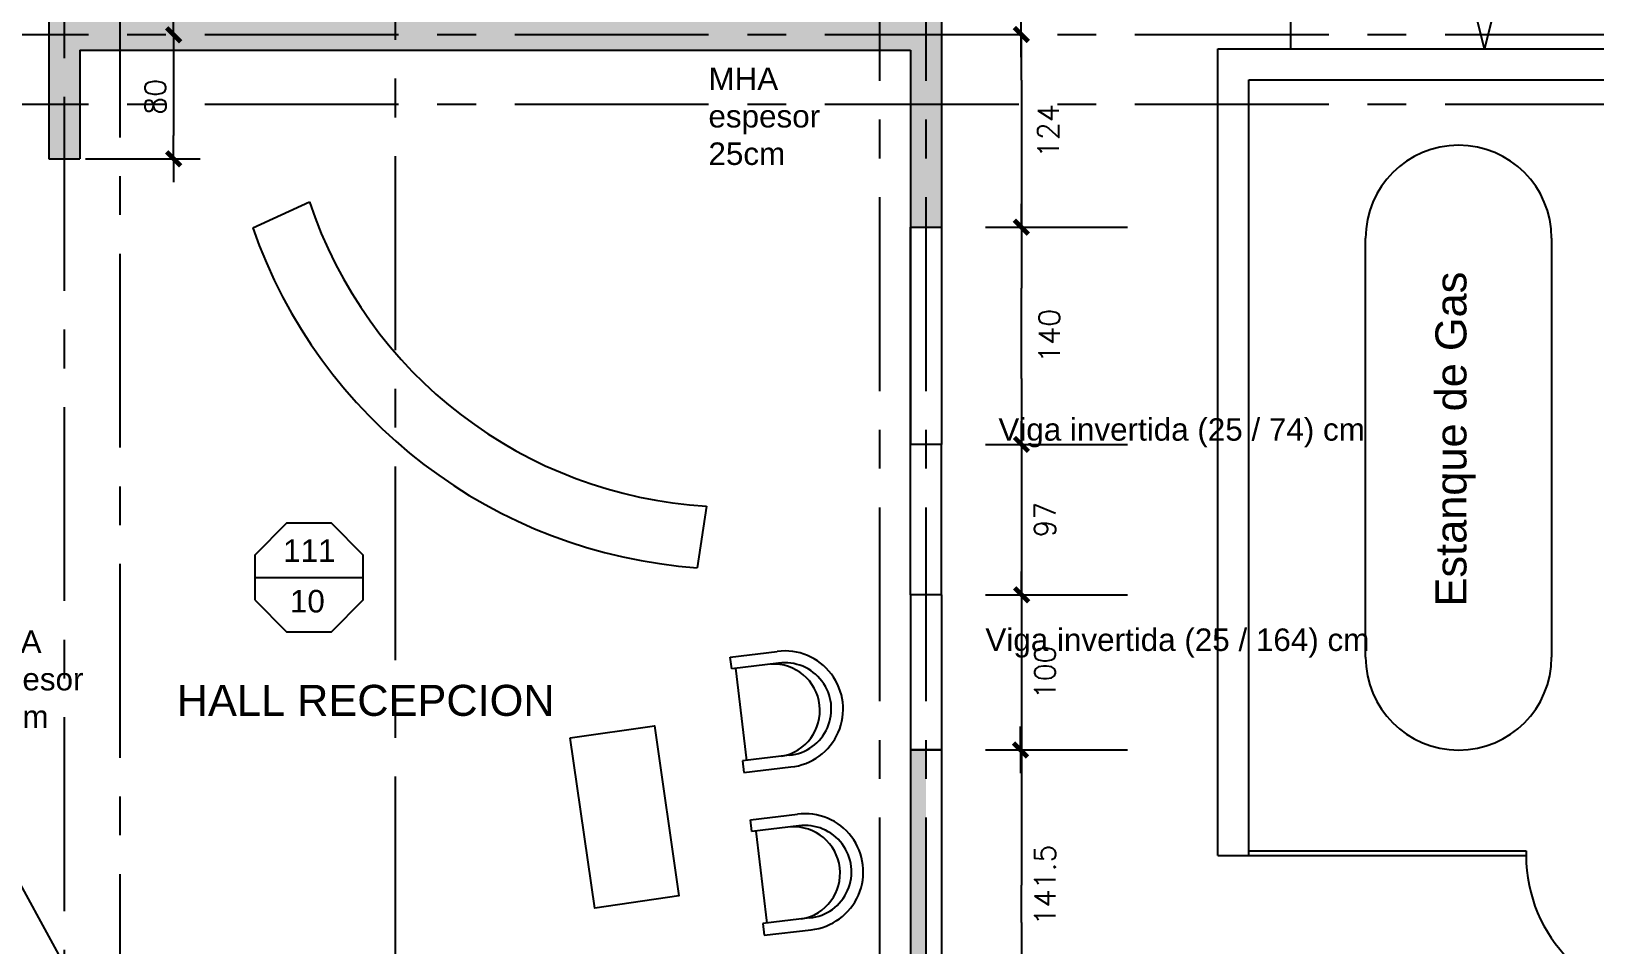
# Model space of a CAD drawing. Header units: millimetres. Extents: x 0 to 223, y -18 to 76.
# Drawn here: x 84.79 to 94.88, y 12.76 to 18.65 of the extents above; entities that cross this region are included whole.
import ezdxf

# ---------------------------------------------------------------- set-up
doc = ezdxf.new("R2010")
doc.units = ezdxf.units.MM
doc.linetypes.add('CENTER', pattern=[2, 1.25, -0.25, 0.25, -0.25])
for name, color, linetype in [('01', 1, 'Continuous'), ('03', 3, 'Continuous'), ('04', 4, 'Continuous'), ('06', 6, 'Continuous'), ('Capa1', 8, 'Continuous'), ('COTAS', 1, 'Continuous'), ('COTAS1', 2, 'Continuous'), ('Cotas2', 1, 'Continuous'), ('EJES', 1, 'CENTER'), ('GRIS', 9, 'Continuous'), ('LOSAS', 7, 'Continuous'), ('MUROS_EST', 5, 'Continuous'), ('VIGAS', 3, 'Continuous'), ('VIGAS_1', 2, 'Continuous')]:
    doc.layers.add(name, color=color, linetype=linetype)
doc.styles.add('Arial', font='arial.ttf')
doc.styles.add('ROMANS', font='romans.shx', dxfattribs={"height": 16.875})
doc.styles.get("Standard").update_dxf_attribs({"font": 'arial.ttf'})
pattern_1 = [(0, (0, 0), (0, 6.985), [5.08, -1.905]), (90, (0, 0), (-6.985, 4e-16), [5.08, -1.905])]

# ---------------------------------------------------------------- blocks, each defined once
blk = doc.blocks.new('TICK1')
at = {"color": 2}
for points in [[(0, 0), (-1, 0)], [(0, 0), (1, 0)]]:
    blk.add_lwpolyline(points, dxfattribs=at)
at = {"color": 2, "const_width": 0.2}
blk.add_lwpolyline([(-0.3, -0.3), (0.3, 0.3)], dxfattribs=at)

msp = doc.modelspace()

# ---------------------------------------------------------------- hatches: boundary and pattern name
at = {"layer": 'COTAS', "transparency": 33554687}
h = msp.add_hatch(color=5, dxfattribs=at)
h.dxf.hatch_style = 1
h.paths.add_polyline_path([(85.0046, 18.7273), (84.9046, 18.7273), (84.9046, 18.6273), (85.0046, 18.6273)])
h.paths.add_polyline_path([(85.1046, 18.5273), (85.3628, 18.5273), (85.3628, 18.6273), (85.0046, 18.6273), (85.0046, 18.1773), (85.1046, 18.1773)])
h.paths.add_polyline_path([(85.0046, 18.6273), (84.9046, 18.6273), (84.9046, 18.1773), (85.0046, 18.1773)])
h.paths.add_polyline_path([(85.3628, 18.7273), (85.0046, 18.7273), (85.0046, 18.6273), (85.3628, 18.6273)])
h.paths.add_polyline_path([(85.0046, 18.1773), (84.9046, 18.1773), (84.9046, 17.8273), (85.0046, 17.8273)])
h.paths.add_polyline_path([(85.1046, 18.1773), (85.0046, 18.1773), (85.0046, 17.8273), (85.1046, 17.8273)])
h.paths.add_polyline_path([(87.1396, 18.7273), (85.3628, 18.7273), (85.3628, 18.6273), (87.1396, 18.6273)])
h.paths.add_polyline_path([(87.1396, 18.6273), (85.3628, 18.6273), (85.3628, 18.5273), (87.1396, 18.5273)])
h.paths.add_polyline_path([(90.5628, 18.6273), (90.2628, 18.6273), (90.2628, 18.5273), (90.4628, 18.5273), (90.4628, 18.1773), (90.5628, 18.1773)])
h.paths.add_polyline_path([(90.6628, 18.7273), (90.5628, 18.7273), (90.5628, 18.6273), (90.6628, 18.6273)])
h.paths.add_polyline_path([(90.6628, 18.6273), (90.5628, 18.6273), (90.5628, 18.1773), (90.6628, 18.1773)])
at = {"layer": 'MUROS_EST', "transparency": 33554687}
h = msp.add_hatch(color=5, dxfattribs=at)
h.dxf.hatch_style = 1
h.paths.add_polyline_path([(90.5628, 18.1773), (90.4628, 18.1773), (90.4628, 17.3865), (90.5628, 17.3865)])
h.paths.add_polyline_path([(90.6628, 18.1773), (90.5628, 18.1773), (90.5628, 17.3865), (90.6628, 17.3865)])
h = msp.add_hatch(dxfattribs=at)
h.set_pattern_fill('ANGLE', color=2)
h.set_pattern_definition(pattern_1)
h.paths.add_polyline_path([(90.6628, 15.9865), (90.6628, 17.3865), (90.4628, 17.3865), (90.4628, 15.9865), (90.4628, 15.0165), (90.4628, 14.0165), (90.6628, 14.0165), (90.6628, 15.0165)])
h = msp.add_hatch(color=5, dxfattribs=at)
h.dxf.hatch_style = 1
h.paths.add_polyline_path([(79.1956, 10.9004), (78.2046, 10.9004), (78.2147, 10.8009)])
h.paths.add_polyline_path([(79.3889, 11.0205), (78.2046, 10.9004), (79.1956, 10.9004), (79.399, 10.921)])
h.paths.add_polyline_path([(84.1547, 11.5039), (83.4046, 11.4278), (83.4046, 11.3273), (84.1547, 11.4034)])
h.paths.add_polyline_path([(84.1547, 11.5547), (84.0562, 11.5447), (83.4046, 11.4786), (83.4046, 11.4278), (84.1547, 11.5039)])
h.paths.add_polyline_path([(85.0046, 11.5901), (85.0046, 11.6409), (84.2547, 11.5648), (84.1547, 11.5547), (84.1547, 11.5039)])
h.paths.add_polyline_path([(85.0046, 11.4896), (85.0046, 11.5901), (84.1547, 11.5039), (84.1648, 11.4044)])
h.paths.add_polyline_path([(90.5628, 14.0165), (90.4628, 14.0165), (90.4628, 12.3237), (90.4628, 12.2945), (90.4628, 12.1437), (90.5628, 12.1539)])
h.paths.add_polyline_path([(72.9098, 7.6583), (74.4302, 7.7065), (74.4206, 8.0104), (72.9002, 7.9622)], flags=9)
h.paths.add_polyline_path([(80.8025, 8.2565), (81.5226, 8.2534), (81.5273, 9.3392), (80.8072, 9.3423)], flags=9)
h.paths.add_polyline_path([(78.764, 10.3986), (81.049, 10.6423), (81.0293, 10.8276), (78.7443, 10.5838)], flags=9)
h.paths.add_polyline_path([(72.9098, 10.3849), (75.2899, 10.4603), (75.2803, 10.7642), (72.9002, 10.6888)], flags=9)
h = msp.add_hatch(dxfattribs=at)
h.set_pattern_fill('ANGLE', color=5)
h.set_pattern_definition(pattern_1)
h.paths.add_polyline_path([(90.6628, 14.0165), (90.4628, 14.0165), (90.4628, 12.1945), (90.4628, 12.0432), (90.6628, 12.0635)])
at = {"layer": 'VIGAS_1', "transparency": 33554687}
h = msp.add_hatch(color=5, dxfattribs=at)
h.dxf.hatch_style = 1
h.paths.add_polyline_path([(90.6628, 18.7273), (90.3628, 18.7273), (90.3628, 19.2739), (90.1628, 19.2739), (90.1628, 18.7273), (84.9046, 18.7273), (84.9046, 17.8273), (85.1046, 17.8273), (85.1046, 18.5273), (90.4628, 18.5273), (90.4628, 17.3865), (90.6628, 17.3865)])
h.paths.add_polyline_path([(84.2797, 37.6473), (84.0297, 37.6473), (84.0297, 30.9728), (83.7432, 30.3884), (83.9228, 30.3003), (84.2797, 31.0284)])
h = msp.add_hatch(dxfattribs=at)
h.set_pattern_fill('ANGLE', color=5)
h.set_pattern_definition(pattern_1)
h.paths.add_polyline_path([(90.4628, 18.5273), (90.4628, 17.3865), (90.6628, 17.3865), (90.6628, 18.7273), (90.3628, 18.7273), (90.3628, 19.0019), (90.1628, 19.0019), (90.1628, 18.7273), (84.9046, 18.7273), (84.9046, 17.8273), (85.1046, 17.8273), (85.1046, 18.5273)])
h.paths.add_polyline_path([(90.1628, 21.3273), (90.1628, 21.1419), (90.3628, 21.1419), (90.3628, 21.5273), (87.2396, 21.5273), (87.2396, 25.0273), (90.479, 25.0273), (90.479, 25.2273), (84.9046, 25.2273), (84.9046, 25.0273), (87.0396, 25.0273), (87.0396, 21.5273), (84.9046, 21.5273), (84.9046, 21.3273)])

# ---------------------------------------------------------------- linework, layer by layer
at = {"color": 2}
for p, q in [((89.3007, 14.6154), (89.6034, 14.6513)), ((89.3097, 14.5397), (89.3007, 14.6154)), ((89.6123, 14.5756), (89.3097, 14.5397)), ((89.3349, 14.5427), (89.4053, 13.9493)), ((89.6828, 13.9822), (89.3801, 13.9463)), ((89.3801, 13.9463), (89.3891, 13.8706)), ((89.3891, 13.8706), (89.6918, 13.9065)), ((89.4308, 13.5662), (89.7335, 13.6021)), ((89.4398, 13.4905), (89.4308, 13.5662)), ((89.7425, 13.5264), (89.4398, 13.4905)), ((89.465, 13.4935), (89.5354, 12.9001)), ((89.8129, 12.933), (89.5102, 12.8971)), ((89.5102, 12.8971), (89.5192, 12.8214)), ((89.5192, 12.8214), (89.8219, 12.8573))]:
    msp.add_line(p, q, dxfattribs=at)
for centre, radius, start, end in [((89.6535, 14.2796), 0.375, 275.85885, 97.67772), ((89.5795, 14.2708), 0.2993, 280.1734, 93.36317), ((89.6535, 14.2796), 0.2989, 275.62924, 97.90733), ((89.7096, 13.2216), 0.2993, 280.1734, 93.36317), ((89.7836, 13.2304), 0.375, 275.85885, 97.67772), ((89.7836, 13.2304), 0.2989, 275.62924, 97.90733)]:
    msp.add_arc(centre, radius, start, end, dxfattribs=at)
at = {"layer": '01'}
msp.add_line((84.5434, 13.4735), (85.3286, 12.0395), dxfattribs=at)
at = {"layer": '03'}
for p, q in [((90.4628, 15.9865), (90.4628, 17.3865)), ((90.6628, 17.3865), (90.6628, 15.9865)), ((90.4628, 15.0165), (90.4628, 14.0165)), ((90.6628, 15.0165), (90.6628, 14.0165))]:
    msp.add_line(p, q, dxfattribs=at)
at = {"layer": '06'}
for p, q in [((90.4628, 17.3865), (90.6628, 17.3865)), ((90.6628, 15.9865), (90.4628, 15.9865)), ((90.6628, 15.0165), (90.4628, 15.0165)), ((90.6628, 14.0165), (90.4628, 14.0165)), ((90.2628, 13.0635), (90.2628, 12.0229)), ((90.6628, 13.0635), (90.6628, 12.0635))]:
    msp.add_line(p, q, dxfattribs=at)
at = {"layer": 'COTAS1', "color": 2}
for p, q in [((91.1781, 18.3348), (91.1778, 18.6289)), ((85.7104, 18.4773), (85.7104, 17.9773)), ((91.1781, 18.3348), (91.1781, 17.6348)), ((91.1781, 17.6934), (91.1781, 16.9934)), ((91.1781, 16.4105), (91.1781, 16.9934)), ((91.1781, 16.4105), (91.1781, 15.7105)), ((91.1781, 15.7691), (91.1781, 15.0691)), ((91.1781, 15.1276), (91.1781, 14.4276)), ((91.1781, 14.4862), (91.1781, 13.7862)), ((91.1781, 13.8448), (91.1781, 13.1448)), ((91.1781, 12.9034), (91.1781, 13.1448)), ((91.1781, 12.9034), (91.1781, 12.3034))]:
    msp.add_line(p, q, dxfattribs=at)
at = {"layer": 'Cotas2'}
for p, q in [((85.1422, 17.8273), (85.8811, 17.8273)), ((90.9462, 17.3865), (91.8616, 17.3865)), ((90.9462, 15.9865), (91.8616, 15.9865)), ((90.9462, 15.0165), (91.8616, 15.0165)), ((90.9462, 14.0165), (91.8616, 14.0165))]:
    msp.add_line(p, q, dxfattribs=at)
at = {"layer": 'EJES'}
for p, q in [((85.0046, 30.2268), (85.0046, 5.9093)), ((85.3628, 29.216), (85.3628, 5.547)), ((87.1396, 25.8446), (87.1396, 5.547)), ((90.2628, 25.5802), (90.2628, 5.547)), ((90.2628, 25.5802), (90.2628, 8.0398)), ((90.2628, 25.5802), (90.2628, 8.0398)), ((90.5628, 25.5802), (90.5628, 8.0398)), ((101.1608, 18.6273), (70.0056, 18.6273)), ((101.1608, 18.1773), (70.006, 18.1773))]:
    msp.add_line(p, q, dxfattribs=at)
at = {"layer": 'GRIS'}
for p, q in [((92.4446, 18.536), (95.4146, 18.536)), ((92.4446, 13.336), (92.4446, 18.536)), ((92.6446, 18.336), (95.4146, 18.336)), ((92.6446, 13.336), (92.6446, 18.336)), ((86.2203, 17.3838), (86.5858, 17.5511)), ((93.3982, 14.6152), (93.3982, 17.3152)), ((94.5982, 17.3152), (94.5982, 14.6152)), ((89.1471, 15.5886), (89.0879, 15.1916)), ((92.4446, 13.336), (94.4333, 13.336)), ((92.6446, 13.366), (94.4333, 13.366)), ((93.7446, 13.336), (94.4333, 13.336)), ((94.4333, 13.366), (94.4333, 13.336))]:
    msp.add_line(p, q, dxfattribs=at)
msp.add_lwpolyline([(95.4146, 23.536), (94.1646, 18.536), (92.9146, 23.536), (92.9146, 18.536), (95.4146, 18.536), (95.4146, 23.536), (95.4146, 23.536), (92.9146, 23.536)], dxfattribs=at)
msp.add_lwpolyline([(88.2686, 14.0937), (88.8118, 14.1718), (88.9695, 13.0754), (88.4263, 12.9973)], close=True, dxfattribs=at)
for centre, radius, start, end in [((93.9982, 17.3152), 0.6, 0, 180), ((89.3145, 18.4596), 2.8759, 198.41481, 266.66351), ((89.3145, 18.4596), 3.2759, 199.17133, 266.03422), ((93.9982, 14.6152), 0.6, 180, 0), ((95.3833, 13.336), 0.95, 180, 270)]:
    msp.add_arc(centre, radius, start, end, dxfattribs=at)
at = {"layer": 'LOSAS'}
msp.add_line((86.2336, 15.1281), (86.9336, 15.1281), dxfattribs=at)
msp.add_lwpolyline([(86.2336, 14.9832), (86.4386, 14.7781), (86.7285, 14.7781), (86.9336, 14.9832), (86.9336, 15.2731), (86.7285, 15.4781), (86.4386, 15.4781), (86.2336, 15.2731)], close=True, dxfattribs=at)
at = {"layer": 'MUROS_EST'}
for p, q in [((84.9046, 18.7273), (84.9046, 17.8273)), ((90.6628, 18.7273), (90.6628, 17.3865)), ((85.1046, 18.5273), (90.4628, 18.5273)), ((85.1046, 18.5273), (85.1046, 17.8273)), ((90.4628, 18.5273), (90.4628, 17.3865)), ((84.9046, 17.8273), (85.1046, 17.8273)), ((90.4628, 17.3865), (90.6628, 17.3865))]:
    msp.add_line(p, q, dxfattribs=at)
for points in [[(90.4628, 14.0165), (90.4628, 12.1945)], [(90.4628, 14.0165), (90.6628, 14.0165)], [(90.6628, 14.0165), (90.6628, 12.0635)]]:
    msp.add_lwpolyline(points, dxfattribs=at)
at = {"layer": 'VIGAS'}
for p, q in [((90.4628, 15.0165), (90.4628, 14.0165)), ((90.6628, 15.0165), (90.6628, 14.0165))]:
    msp.add_line(p, q, dxfattribs=at)
at = {"layer": 'VIGAS_1'}
for p, q in [((90.4628, 15.0165), (90.4628, 15.9865)), ((90.6628, 15.0165), (90.6628, 15.9865))]:
    msp.add_line(p, q, dxfattribs=at)
for points in [[(90.4628, 17.3865), (90.4628, 15.9865)], [(90.6628, 17.3865), (90.6628, 15.9865)]]:
    msp.add_lwpolyline(points, dxfattribs=at)

# ---------------------------------------------------------------- block references
at = {"layer": '06', "xscale": 0.1500000000000909, "yscale": 0.1500000000000909, "zscale": 0.1500000000000909, "rotation": 90}
msp.add_blockref('TICK1', (85.7104, 18.6273), dxfattribs=at)
at = {"layer": 'COTAS1', "color": 2}
for p, xscale, yscale, zscale, rotation in [((91.1778, 18.6289), 0.1499999999999773, 0.1499999999999773, 0.1499999999999773, 90), ((85.7104, 17.8273), 0.1500000000000909, 0.1500000000000909, 0.1500000000000909, 270), ((91.1781, 17.3865), 0.1500000000000909, 0.1500000000000909, 0.1500000000000909, 90), ((91.1781, 17.3865), 0.1500000000000909, 0.1500000000000909, 0.1500000000000909, 270), ((91.1781, 15.9865), 0.1499999999999773, 0.1499999999999773, 0.1499999999999773, 90), ((91.1796, 15.0165), 0.1499999999999773, 0.1499999999999773, 0.1499999999999773, 90), ((91.1724, 14.0165), 0.1499999999999773, 0.1499999999999773, 0.1499999999999773, 90)]:
    msp.add_blockref('TICK1', p, dxfattribs=dict(at, xscale=xscale, yscale=yscale, zscale=zscale, rotation=rotation))

# ---------------------------------------------------------------- texts
at = {"layer": '04', "style": 'Arial'}
msp.add_text('Estanque de Gas', height=0.2, rotation=90, dxfattribs=at).set_placement((94.0487, 14.9414))
msp.add_text('HALL RECEPCION', height=0.2, dxfattribs=at).set_placement((85.7303, 14.2362))
at = {"layer": 'Capa1', "char_height": 0.144975, "attachment_point": 1}
for s, width, heights, insert in [('MHA espesor 25cm', 1.208581, [0], (89.1598, 18.4165)), ('Viga invertida (25 / 74) cm', 2.767896, [0.2432], (91.03, 16.1555)), ('MHA espesor 25cm', 1.208581, [0], (84.4084, 14.7871)), ('Viga invertida (25 / 164) cm', 2.767896, [0.2432], (90.9462, 14.7996))]:
    msp.add_mtext_dynamic_manual_height_columns(s, width=width, gutter_width=0.7249, heights=heights, dxfattribs=dict(at, insert=insert))
at = {"layer": 'COTAS1', "color": 3, "char_height": 0.135, "attachment_point": 5, "rotation": 90, "style": 'ROMANS'}
for s, insert in [('\\A1;80', (85.5929, 18.2273)), ('\\A1;124', (91.3523, 18.0065)), ('\\A1;140', (91.3584, 16.6865)), ('\\A1;97', (91.3303, 15.5015)), ('\\A1;100', (91.3303, 14.5165)), ('\\A1;141.5', (91.3303, 13.1455))]:
    msp.add_mtext(s, dxfattribs=dict(at, insert=insert))
at = {"layer": 'LOSAS'}
for s, p in [('111', (86.4166, 15.2292)), ('10', (86.4602, 14.9031))]:
    msp.add_text(s, height=0.14497, dxfattribs=at).set_placement(p)

doc.saveas('drawing.dxf')
